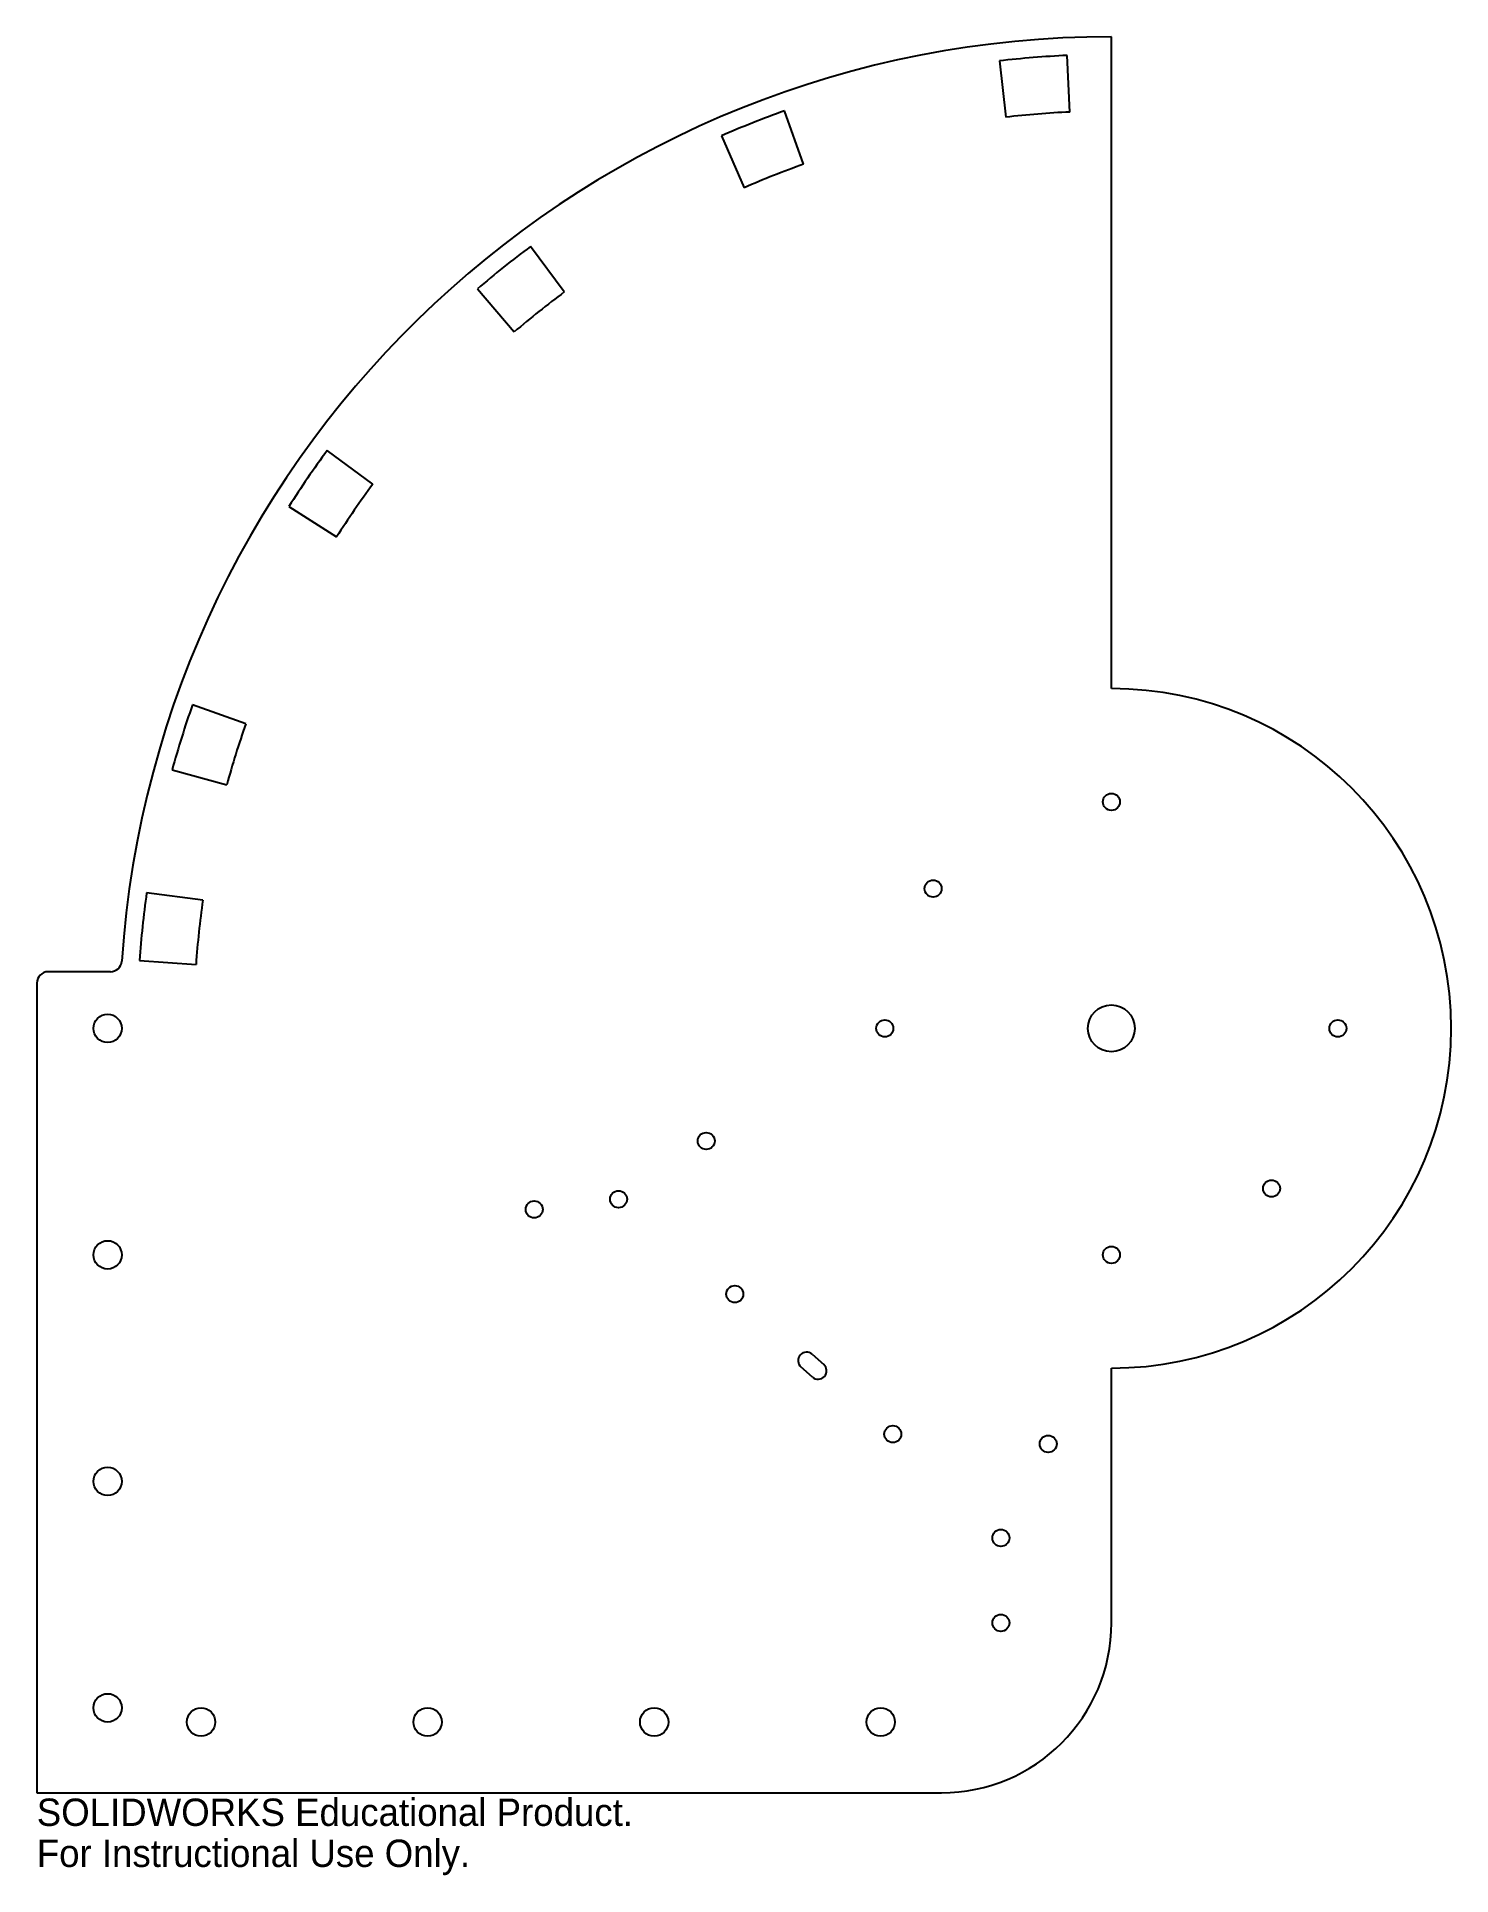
# Model space of a CAD drawing. Header units: millimetres. Extents: x -190 to 60, y -150 to 175.
import ezdxf

# ---------------------------------------------------------------- set-up
doc = ezdxf.new("R2010")
doc.units = ezdxf.units.MM
doc.linetypes.add('SLD-Solid', pattern=[0])
doc.styles.add('SLDTEXTSTYLE0', font='Arail.ttf')

msp = doc.modelspace()

# ---------------------------------------------------------------- linework, layer by layer
at = {"color": 7, "linetype": 'SLD-Solid', "lineweight": 25}
for p, q in [((0, 60), (0, 175.12)), ((-19.77, 170.86), (-18.62, 160.93)), ((-7.35, 161.83), (-7.81, 171.82)), ((-54.35, 152.61), (-57.7, 162.03)), ((-68.86, 157.62), (-64.85, 148.45)), ((-96.59, 130.05), (-102.55, 138.08)), ((-111.93, 130.6), (-105.42, 123)), ((-130.39, 96.13), (-138.44, 102.07)), ((-145.22, 92.16), (-136.78, 86.81)), ((-152.8, 53.81), (-162.24, 57.13)), ((-165.82, 45.68), (-156.18, 43.02)), ((-160.41, 22.64), (-170.33, 23.94)), ((-176.72, 10), (-187.72, 10)), ((-171.58, 12), (-161.61, 11.3)), ((-189.72, 8), (-189.72, -135)), ((-52.82, -57.56), (-50.79, -59.35)), ((-52.78, -61.6), (-54.81, -59.8)), ((0, -105), (0, -60)), ((-189.72, -135), (-30, -135))]:
    msp.add_line(p, q, dxfattribs=at)
for centre, radius in [((0, 40), 1.5), ((-31.48, 24.68), 1.5), ((0, 0), 4.13), ((-177.22, 0), 2.5), ((-40, 0), 1.5), ((40, 0), 1.5), ((-71.52, -19.89), 1.5), ((-87.01, -30.17), 1.5), ((28.28, -28.28), 1.5), ((-101.9, -31.97), 1.5), ((-177.22, -40), 2.5), ((0, -40), 1.5), ((-66.5, -46.92), 1.5), ((-38.59, -71.66), 1.5), ((-11.15, -73.39), 1.5), ((-177.22, -80), 2.5), ((-19.5, -90), 1.5), ((-19.5, -105), 1.5), ((-177.22, -120), 2.5), ((-160.72, -122.5), 2.5), ((-120.72, -122.5), 2.5), ((-80.72, -122.5), 2.5), ((-40.72, -122.5), 2.5)]:
    msp.add_circle(centre, radius, dxfattribs=at)
for centre, radius, start, end in [((0, 0), 175.12, 90, 176.1153), ((0, 0), 172, 92.6009, 96.5991), ((0, 0), 172, 109.6009, 113.5991), ((0, 0), 162, 92.6009, 96.5991), ((0, 0), 162, 109.6009, 113.5991), ((0, 0), 172, 126.6009, 130.5991), ((0, 0), 162, 126.6009, 130.5991), ((0, 0), 172, 143.6009, 147.5991), ((0, 0), 162, 143.6009, 147.5991), ((0, 0), 60, 270, 90), ((0, 0), 172, 160.6009, 164.5991), ((0, 0), 162, 160.6009, 164.5991), ((0, 0), 172, 172.0009, 175.9991), ((0, 0), 162, 171.9654, 175.9991), ((-187.72, 8), 2, 90, 180), ((-176.72, 12), 2, 270, 356.1153), ((-53.81, -58.68), 1.5, 48.4504, 228.4504), ((-51.79, -60.47), 1.5, 228.4504, 48.4504), ((-30, -105), 30, 270, 0)]:
    msp.add_arc(centre, radius, start, end, dxfattribs=at)

# ---------------------------------------------------------------- texts
at = {"color": 7, "linetype": 'Continuous', "char_height": 4.8336, "attachment_point": 1, "style": 'SLDTEXTSTYLE0'}
for s, insert in [('SOLIDWORKS Educational Product.', (-189.72, -136.02)), ('For Instructional Use Only.', (-189.72, -143.27))]:
    msp.add_mtext(s, dxfattribs=dict(at, insert=insert))

doc.saveas('drawing.dxf')
